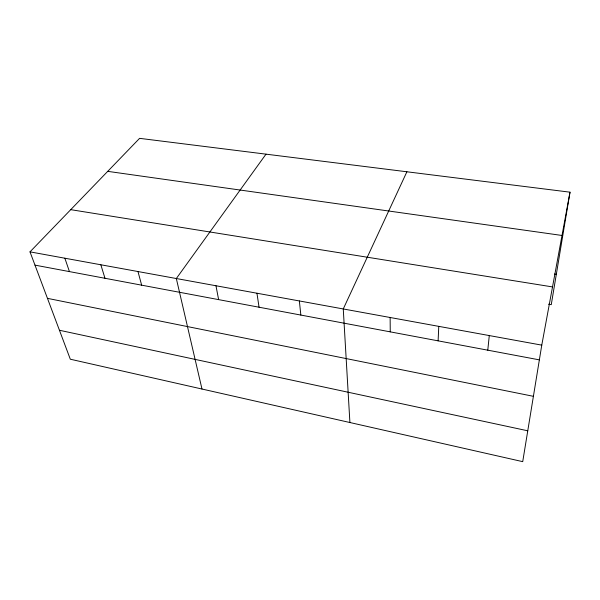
<?xml version="1.0" encoding="UTF-8"?>
<svg xmlns="http://www.w3.org/2000/svg" width="600" height="600" viewBox="0 0 600 600"><rect width="100%" height="100%" fill="white"/><g stroke="black" fill="none" stroke-linecap="round" stroke-linejoin="round"><path stroke-width="0.9" d="M438.112 340.853L438.772 326.362M487.778 350.183L489.285 335.565M570 192.18L541.77 345.135L522.72 461.655L70.312 359.212L30 251.858L139.59 138.345L570 192.18L551.265 304.665L548.498 304.2M406.897 171.78L343.26 308.955L349.905 422.52M266.002 154.163L176.325 278.528L201.983 389.025M107.722 171.352L562.013 235.47M554.498 274.013L556.32 274.298M70.74 209.663L552.51 286.92M30 251.858L541.77 345.135M34.987 265.132L539.362 359.865M47.46 298.35L533.4 396.315M59.445 330.263L527.768 430.8M64.86 258.21L69.442 271.605M100.83 264.765L104.985 278.28M137.97 271.53L141.653 285.173M215.962 285.75L218.625 299.625M256.95 293.22L259.05 307.222M299.355 300.952L300.847 315.067M390.135 317.498L390.248 331.86"/></g></svg>
